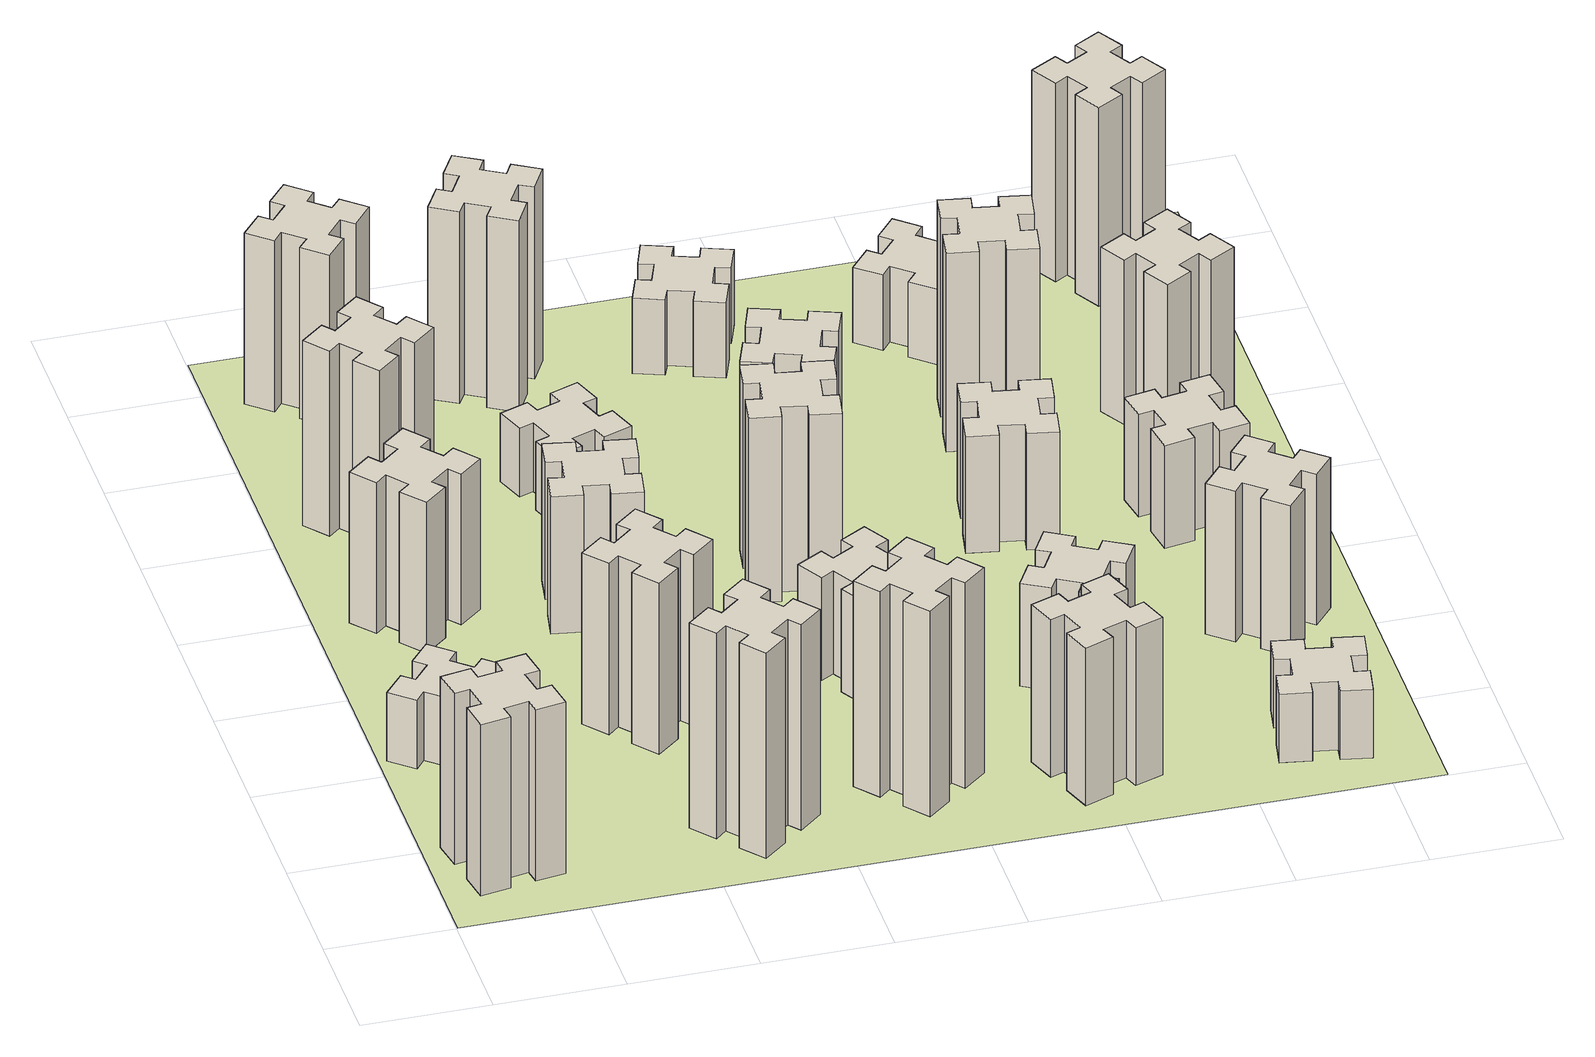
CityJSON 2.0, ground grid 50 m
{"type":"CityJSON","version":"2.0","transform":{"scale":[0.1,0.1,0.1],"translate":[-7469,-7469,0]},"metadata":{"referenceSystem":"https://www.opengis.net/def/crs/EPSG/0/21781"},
"CityObjects":{
"building1":{"type":"Building","attributes":{"class":"1000","function":"1000","usage":"1000","yearOfConstruction":2016,"roofType":"1000","measuredHeight":75,"storeysAboveGround":30,"storeysBelowGround":0},"geometry":[{"type":"Solid","lod":"1","boundaries":[[[[0,1,2,3,4,5,6,7,8,9,10,11,12,13,14,15,16,17,18,19]],[[17,16,20,21]],[[16,15,22,20]],[[15,14,23,22]],[[14,13,24,23]],[[13,12,25,24]],[[12,11,26,25]],[[11,10,27,26]],[[10,9,28,27]],[[9,8,29,28]],[[8,7,30,29]],[[7,6,31,30]],[[6,5,32,31]],[[5,4,33,32]],[[4,3,34,33]],[[3,2,35,34]],[[2,1,36,35]],[[1,0,37,36]],[[0,19,38,37]],[[19,18,39,38]],[[18,17,21,39]],[[24,25,26,27,28,29,30,31,32,33,34,35,36,37,38,39,21,20,22,23]]]]}]},
"building2":{"type":"Building","attributes":{"class":"1000","function":"1000","usage":"1000","yearOfConstruction":2016,"roofType":"1000","measuredHeight":30,"storeysAboveGround":30,"storeysBelowGround":0},"geometry":[{"type":"Solid","lod":"1","boundaries":[[[[40,41,42,43,44,45,46,47,48,49,50,51,52,53,54,55,56,57,58,59]],[[57,56,60,61]],[[56,55,62,60]],[[55,54,63,62]],[[54,53,64,63]],[[53,52,65,64]],[[52,51,66,65]],[[51,50,67,66]],[[50,49,68,67]],[[49,48,69,68]],[[48,47,70,69]],[[47,46,71,70]],[[46,45,72,71]],[[45,44,73,72]],[[44,43,74,73]],[[43,42,75,74]],[[42,41,76,75]],[[41,40,77,76]],[[40,59,78,77]],[[59,58,79,78]],[[58,57,61,79]],[[64,65,66,67,68,69,70,71,72,73,74,75,76,77,78,79,61,60,62,63]]]]}]},
"building3":{"type":"Building","attributes":{"class":"1000","function":"1000","usage":"1000","yearOfConstruction":2016,"roofType":"1000","measuredHeight":66,"storeysAboveGround":30,"storeysBelowGround":0},"geometry":[{"type":"Solid","lod":"1","boundaries":[[[[80,81,82,83,84,85,86,87,88,89,90,91,92,93,94,95,96,97,98,99]],[[97,96,100,101]],[[96,95,102,100]],[[95,94,103,102]],[[94,93,104,103]],[[93,92,105,104]],[[92,91,106,105]],[[91,90,107,106]],[[90,89,108,107]],[[89,88,109,108]],[[88,87,110,109]],[[87,86,111,110]],[[86,85,112,111]],[[85,84,113,112]],[[84,83,114,113]],[[83,82,115,114]],[[82,81,116,115]],[[81,80,117,116]],[[80,99,118,117]],[[99,98,119,118]],[[98,97,101,119]],[[104,105,106,107,108,109,110,111,112,113,114,115,116,117,118,119,101,100,102,103]]]]}]},
"building4":{"type":"Building","attributes":{"class":"1000","function":"1000","usage":"1000","yearOfConstruction":2016,"roofType":"1000","measuredHeight":81,"storeysAboveGround":30,"storeysBelowGround":0},"geometry":[{"type":"Solid","lod":"1","boundaries":[[[[120,121,122,123,124,125,126,127,128,129,130,131,132,133,134,135,136,137,138,139]],[[137,136,140,141]],[[136,135,142,140]],[[135,134,143,142]],[[134,133,144,143]],[[133,132,145,144]],[[132,131,146,145]],[[131,130,147,146]],[[130,129,148,147]],[[129,128,149,148]],[[128,127,150,149]],[[127,126,151,150]],[[126,125,152,151]],[[125,124,153,152]],[[124,123,154,153]],[[123,122,155,154]],[[122,121,156,155]],[[121,120,157,156]],[[120,139,158,157]],[[139,138,159,158]],[[138,137,141,159]],[[144,145,146,147,148,149,150,151,152,153,154,155,156,157,158,159,141,140,142,143]]]]}]},
"building5":{"type":"Building","attributes":{"class":"1000","function":"1000","usage":"1000","yearOfConstruction":2016,"roofType":"1000","measuredHeight":90,"storeysAboveGround":30,"storeysBelowGround":0},"geometry":[{"type":"Solid","lod":"1","boundaries":[[[[160,161,162,163,164,165,166,167,168,169,170,171,172,173,174,175,176,177,178,179]],[[177,176,180,181]],[[176,175,182,180]],[[175,174,183,182]],[[174,173,184,183]],[[173,172,185,184]],[[172,171,186,185]],[[171,170,187,186]],[[170,169,188,187]],[[169,168,189,188]],[[168,167,190,189]],[[167,166,191,190]],[[166,165,192,191]],[[165,164,193,192]],[[164,163,194,193]],[[163,162,195,194]],[[162,161,196,195]],[[161,160,197,196]],[[160,179,198,197]],[[179,178,199,198]],[[178,177,181,199]],[[184,185,186,187,188,189,190,191,192,193,194,195,196,197,198,199,181,180,182,183]]]]}]},
"building6":{"type":"Building","attributes":{"class":"1000","function":"1000","usage":"1000","yearOfConstruction":2016,"roofType":"1000","measuredHeight":75,"storeysAboveGround":30,"storeysBelowGround":0},"geometry":[{"type":"Solid","lod":"1","boundaries":[[[[200,201,202,203,204,205,206,207,208,209,210,211,212,213,214,215,216,217,218,219]],[[217,216,220,221]],[[216,215,222,220]],[[215,214,223,222]],[[214,213,224,223]],[[213,212,225,224]],[[212,211,226,225]],[[211,210,227,226]],[[210,209,228,227]],[[209,208,229,228]],[[208,207,230,229]],[[207,206,231,230]],[[206,205,232,231]],[[205,204,233,232]],[[204,203,234,233]],[[203,202,235,234]],[[202,201,236,235]],[[201,200,237,236]],[[200,219,238,237]],[[219,218,239,238]],[[218,217,221,239]],[[224,225,226,227,228,229,230,231,232,233,234,235,236,237,238,239,221,220,222,223]]]]}]},
"building7":{"type":"Building","attributes":{"class":"1000","function":"1000","usage":"1000","yearOfConstruction":2016,"roofType":"1000","measuredHeight":75,"storeysAboveGround":30,"storeysBelowGround":0},"geometry":[{"type":"Solid","lod":"1","boundaries":[[[[240,241,242,243,244,245,246,247,248,249,250,251,252,253,254,255,256,257,258,259]],[[257,256,260,261]],[[256,255,262,260]],[[255,254,263,262]],[[254,253,264,263]],[[253,252,265,264]],[[252,251,266,265]],[[251,250,267,266]],[[250,249,268,267]],[[249,248,269,268]],[[248,247,270,269]],[[247,246,271,270]],[[246,245,272,271]],[[245,244,273,272]],[[244,243,274,273]],[[243,242,275,274]],[[242,241,276,275]],[[241,240,277,276]],[[240,259,278,277]],[[259,258,279,278]],[[258,257,261,279]],[[264,265,266,267,268,269,270,271,272,273,274,275,276,277,278,279,261,260,262,263]]]]}]},
"building8":{"type":"Building","attributes":{"class":"1000","function":"1000","usage":"1000","yearOfConstruction":2016,"roofType":"1000","measuredHeight":60,"storeysAboveGround":30,"storeysBelowGround":0},"geometry":[{"type":"Solid","lod":"1","boundaries":[[[[280,281,282,283,284,285,286,287,288,289,290,291,292,293,294,295,296,297,298,299]],[[297,296,300,301]],[[296,295,302,300]],[[295,294,303,302]],[[294,293,304,303]],[[293,292,305,304]],[[292,291,306,305]],[[291,290,307,306]],[[290,289,308,307]],[[289,288,309,308]],[[288,287,310,309]],[[287,286,311,310]],[[286,285,312,311]],[[285,284,313,312]],[[284,283,314,313]],[[283,282,315,314]],[[282,281,316,315]],[[281,280,317,316]],[[280,299,318,317]],[[299,298,319,318]],[[298,297,301,319]],[[304,305,306,307,308,309,310,311,312,313,314,315,316,317,318,319,301,300,302,303]]]]}]},
"building9":{"type":"Building","attributes":{"class":"1000","function":"1000","usage":"1000","yearOfConstruction":2016,"roofType":"1000","measuredHeight":30,"storeysAboveGround":30,"storeysBelowGround":0},"geometry":[{"type":"Solid","lod":"1","boundaries":[[[[320,321,322,323,324,325,326,327,328,329,330,331,332,333,334,335,336,337,338,339]],[[337,336,340,341]],[[336,335,342,340]],[[335,334,343,342]],[[334,333,344,343]],[[333,332,345,344]],[[332,331,346,345]],[[331,330,347,346]],[[330,329,348,347]],[[329,328,349,348]],[[328,327,350,349]],[[327,326,351,350]],[[326,325,352,351]],[[325,324,353,352]],[[324,323,354,353]],[[323,322,355,354]],[[322,321,356,355]],[[321,320,357,356]],[[320,339,358,357]],[[339,338,359,358]],[[338,337,341,359]],[[344,345,346,347,348,349,350,351,352,353,354,355,356,357,358,359,341,340,342,343]]]]}]},
"building10":{"type":"Building","attributes":{"class":"1000","function":"1000","usage":"1000","yearOfConstruction":2016,"roofType":"1000","measuredHeight":90,"storeysAboveGround":30,"storeysBelowGround":0},"geometry":[{"type":"Solid","lod":"1","boundaries":[[[[360,361,362,363,364,365,366,367,368,369,370,371,372,373,374,375,376,377,378,379]],[[377,376,380,381]],[[376,375,382,380]],[[375,374,383,382]],[[374,373,384,383]],[[373,372,385,384]],[[372,371,386,385]],[[371,370,387,386]],[[370,369,388,387]],[[369,368,389,388]],[[368,367,390,389]],[[367,366,391,390]],[[366,365,392,391]],[[365,364,393,392]],[[364,363,394,393]],[[363,362,395,394]],[[362,361,396,395]],[[361,360,397,396]],[[360,379,398,397]],[[379,378,399,398]],[[378,377,381,399]],[[384,385,386,387,388,389,390,391,392,393,394,395,396,397,398,399,381,380,382,383]]]]}]},
"building11":{"type":"Building","attributes":{"class":"1000","function":"1000","usage":"1000","yearOfConstruction":2016,"roofType":"1000","measuredHeight":84,"storeysAboveGround":30,"storeysBelowGround":0},"geometry":[{"type":"Solid","lod":"1","boundaries":[[[[400,401,402,403,404,405,406,407,408,409,410,411,412,413,414,415,416,417,418,419]],[[417,416,420,421]],[[416,415,422,420]],[[415,414,423,422]],[[414,413,424,423]],[[413,412,425,424]],[[412,411,426,425]],[[411,410,427,426]],[[410,409,428,427]],[[409,408,429,428]],[[408,407,430,429]],[[407,406,431,430]],[[406,405,432,431]],[[405,404,433,432]],[[404,403,434,433]],[[403,402,435,434]],[[402,401,436,435]],[[401,400,437,436]],[[400,419,438,437]],[[419,418,439,438]],[[418,417,421,439]],[[424,425,426,427,428,429,430,431,432,433,434,435,436,437,438,439,421,420,422,423]]]]}]},
"building12":{"type":"Building","attributes":{"class":"1000","function":"1000","usage":"1000","yearOfConstruction":2016,"roofType":"1000","measuredHeight":45,"storeysAboveGround":30,"storeysBelowGround":0},"geometry":[{"type":"Solid","lod":"1","boundaries":[[[[440,441,442,443,444,445,446,447,448,449,450,451,452,453,454,455,456,457,458,459]],[[457,456,460,461]],[[456,455,462,460]],[[455,454,463,462]],[[454,453,464,463]],[[453,452,465,464]],[[452,451,466,465]],[[451,450,467,466]],[[450,449,468,467]],[[449,448,469,468]],[[448,447,470,469]],[[447,446,471,470]],[[446,445,472,471]],[[445,444,473,472]],[[444,443,474,473]],[[443,442,475,474]],[[442,441,476,475]],[[441,440,477,476]],[[440,459,478,477]],[[459,458,479,478]],[[458,457,461,479]],[[464,465,466,467,468,469,470,471,472,473,474,475,476,477,478,479,461,460,462,463]]]]}]},
"building13":{"type":"Building","attributes":{"class":"1000","function":"1000","usage":"1000","yearOfConstruction":2016,"roofType":"1000","measuredHeight":81,"storeysAboveGround":30,"storeysBelowGround":0},"geometry":[{"type":"Solid","lod":"1","boundaries":[[[[480,481,482,483,484,485,486,487,488,489,490,491,492,493,494,495,496,497,498,499]],[[497,496,500,501]],[[496,495,502,500]],[[495,494,503,502]],[[494,493,504,503]],[[493,492,505,504]],[[492,491,506,505]],[[491,490,507,506]],[[490,489,508,507]],[[489,488,509,508]],[[488,487,510,509]],[[487,486,511,510]],[[486,485,512,511]],[[485,484,513,512]],[[484,483,514,513]],[[483,482,515,514]],[[482,481,516,515]],[[481,480,517,516]],[[480,499,518,517]],[[499,498,519,518]],[[498,497,501,519]],[[504,505,506,507,508,509,510,511,512,513,514,515,516,517,518,519,501,500,502,503]]]]}]},
"building14":{"type":"Building","attributes":{"class":"1000","function":"1000","usage":"1000","yearOfConstruction":2016,"roofType":"1000","measuredHeight":69,"storeysAboveGround":30,"storeysBelowGround":0},"geometry":[{"type":"Solid","lod":"1","boundaries":[[[[520,521,522,523,524,525,526,527,528,529,530,531,532,533,534,535,536,537,538,539]],[[537,536,540,541]],[[536,535,542,540]],[[535,534,543,542]],[[534,533,544,543]],[[533,532,545,544]],[[532,531,546,545]],[[531,530,547,546]],[[530,529,548,547]],[[529,528,549,548]],[[528,527,550,549]],[[527,526,551,550]],[[526,525,552,551]],[[525,524,553,552]],[[524,523,554,553]],[[523,522,555,554]],[[522,521,556,555]],[[521,520,557,556]],[[520,539,558,557]],[[539,538,559,558]],[[538,537,541,559]],[[544,545,546,547,548,549,550,551,552,553,554,555,556,557,558,559,541,540,542,543]]]]}]},
"building15":{"type":"Building","attributes":{"class":"1000","function":"1000","usage":"1000","yearOfConstruction":2016,"roofType":"1000","measuredHeight":51,"storeysAboveGround":30,"storeysBelowGround":0},"geometry":[{"type":"Solid","lod":"1","boundaries":[[[[560,561,562,563,564,565,566,567,568,569,570,571,572,573,574,575,576,577,578,579]],[[577,576,580,581]],[[576,575,582,580]],[[575,574,583,582]],[[574,573,584,583]],[[573,572,585,584]],[[572,571,586,585]],[[571,570,587,586]],[[570,569,588,587]],[[569,568,589,588]],[[568,567,590,589]],[[567,566,591,590]],[[566,565,592,591]],[[565,564,593,592]],[[564,563,594,593]],[[563,562,595,594]],[[562,561,596,595]],[[561,560,597,596]],[[560,579,598,597]],[[579,578,599,598]],[[578,577,581,599]],[[584,585,586,587,588,589,590,591,592,593,594,595,596,597,598,599,581,580,582,583]]]]}]},
"building16":{"type":"Building","attributes":{"class":"1000","function":"1000","usage":"1000","yearOfConstruction":2016,"roofType":"1000","measuredHeight":33,"storeysAboveGround":30,"storeysBelowGround":0},"geometry":[{"type":"Solid","lod":"1","boundaries":[[[[600,601,602,603,604,605,606,607,608,609,610,611,612,613,614,615,616,617,618,619]],[[617,616,620,621]],[[616,615,622,620]],[[615,614,623,622]],[[614,613,624,623]],[[613,612,625,624]],[[612,611,626,625]],[[611,610,627,626]],[[610,609,628,627]],[[609,608,629,628]],[[608,607,630,629]],[[607,606,631,630]],[[606,605,632,631]],[[605,604,633,632]],[[604,603,634,633]],[[603,602,635,634]],[[602,601,636,635]],[[601,600,637,636]],[[600,619,638,637]],[[619,618,639,638]],[[618,617,621,639]],[[624,625,626,627,628,629,630,631,632,633,634,635,636,637,638,639,621,620,622,623]]]]}]},
"building17":{"type":"Building","attributes":{"class":"1000","function":"1000","usage":"1000","yearOfConstruction":2016,"roofType":"1000","measuredHeight":45,"storeysAboveGround":30,"storeysBelowGround":0},"geometry":[{"type":"Solid","lod":"1","boundaries":[[[[640,641,642,643,644,645,646,647,648,649,650,651,652,653,654,655,656,657,658,659]],[[657,656,660,661]],[[656,655,662,660]],[[655,654,663,662]],[[654,653,664,663]],[[653,652,665,664]],[[652,651,666,665]],[[651,650,667,666]],[[650,649,668,667]],[[649,648,669,668]],[[648,647,670,669]],[[647,646,671,670]],[[646,645,672,671]],[[645,644,673,672]],[[644,643,674,673]],[[643,642,675,674]],[[642,641,676,675]],[[641,640,677,676]],[[640,659,678,677]],[[659,658,679,678]],[[658,657,661,679]],[[664,665,666,667,668,669,670,671,672,673,674,675,676,677,678,679,661,660,662,663]]]]}]},
"building18":{"type":"Building","attributes":{"class":"1000","function":"1000","usage":"1000","yearOfConstruction":2016,"roofType":"1000","measuredHeight":51,"storeysAboveGround":30,"storeysBelowGround":0},"geometry":[{"type":"Solid","lod":"1","boundaries":[[[[680,681,682,683,684,685,686,687,688,689,690,691,692,693,694,695,696,697,698,699]],[[697,696,700,701]],[[696,695,702,700]],[[695,694,703,702]],[[694,693,704,703]],[[693,692,705,704]],[[692,691,706,705]],[[691,690,707,706]],[[690,689,708,707]],[[689,688,709,708]],[[688,687,710,709]],[[687,686,711,710]],[[686,685,712,711]],[[685,684,713,712]],[[684,683,714,713]],[[683,682,715,714]],[[682,681,716,715]],[[681,680,717,716]],[[680,699,718,717]],[[699,698,719,718]],[[698,697,701,719]],[[704,705,706,707,708,709,710,711,712,713,714,715,716,717,718,719,701,700,702,703]]]]}]},
"building19":{"type":"Building","attributes":{"class":"1000","function":"1000","usage":"1000","yearOfConstruction":2016,"roofType":"1000","measuredHeight":30,"storeysAboveGround":30,"storeysBelowGround":0},"geometry":[{"type":"Solid","lod":"1","boundaries":[[[[720,721,722,723,724,725,726,727,728,729,730,731,732,733,734,735,736,737,738,739]],[[737,736,740,741]],[[736,735,742,740]],[[735,734,743,742]],[[734,733,744,743]],[[733,732,745,744]],[[732,731,746,745]],[[731,730,747,746]],[[730,729,748,747]],[[729,728,749,748]],[[728,727,750,749]],[[727,726,751,750]],[[726,725,752,751]],[[725,724,753,752]],[[724,723,754,753]],[[723,722,755,754]],[[722,721,756,755]],[[721,720,757,756]],[[720,739,758,757]],[[739,738,759,758]],[[738,737,741,759]],[[744,745,746,747,748,749,750,751,752,753,754,755,756,757,758,759,741,740,742,743]]]]}]},
"building20":{"type":"Building","attributes":{"class":"1000","function":"1000","usage":"1000","yearOfConstruction":2016,"roofType":"1000","measuredHeight":87,"storeysAboveGround":30,"storeysBelowGround":0},"geometry":[{"type":"Solid","lod":"1","boundaries":[[[[760,761,762,763,764,765,766,767,768,769,770,771,772,773,774,775,776,777,778,779]],[[777,776,780,781]],[[776,775,782,780]],[[775,774,783,782]],[[774,773,784,783]],[[773,772,785,784]],[[772,771,786,785]],[[771,770,787,786]],[[770,769,788,787]],[[769,768,789,788]],[[768,767,790,789]],[[767,766,791,790]],[[766,765,792,791]],[[765,764,793,792]],[[764,763,794,793]],[[763,762,795,794]],[[762,761,796,795]],[[761,760,797,796]],[[760,779,798,797]],[[779,778,799,798]],[[778,777,781,799]],[[784,785,786,787,788,789,790,791,792,793,794,795,796,797,798,799,781,780,782,783]]]]}]},
"building21":{"type":"Building","attributes":{"class":"1000","function":"1000","usage":"1000","yearOfConstruction":2016,"roofType":"1000","measuredHeight":33,"storeysAboveGround":30,"storeysBelowGround":0},"geometry":[{"type":"Solid","lod":"1","boundaries":[[[[800,801,802,803,804,805,806,807,808,809,810,811,812,813,814,815,816,817,818,819]],[[817,816,820,821]],[[816,815,822,820]],[[815,814,823,822]],[[814,813,824,823]],[[813,812,825,824]],[[812,811,826,825]],[[811,810,827,826]],[[810,809,828,827]],[[809,808,829,828]],[[808,807,830,829]],[[807,806,831,830]],[[806,805,832,831]],[[805,804,833,832]],[[804,803,834,833]],[[803,802,835,834]],[[802,801,836,835]],[[801,800,837,836]],[[800,819,838,837]],[[819,818,839,838]],[[818,817,821,839]],[[824,825,826,827,828,829,830,831,832,833,834,835,836,837,838,839,821,820,822,823]]]]}]},
"building22":{"type":"Building","attributes":{"class":"1000","function":"1000","usage":"1000","yearOfConstruction":2016,"roofType":"1000","measuredHeight":66,"storeysAboveGround":30,"storeysBelowGround":0},"geometry":[{"type":"Solid","lod":"1","boundaries":[[[[840,841,842,843,844,845,846,847,848,849,850,851,852,853,854,855,856,857,858,859]],[[857,856,860,861]],[[856,855,862,860]],[[855,854,863,862]],[[854,853,864,863]],[[853,852,865,864]],[[852,851,866,865]],[[851,850,867,866]],[[850,849,868,867]],[[849,848,869,868]],[[848,847,870,869]],[[847,846,871,870]],[[846,845,872,871]],[[845,844,873,872]],[[844,843,874,873]],[[843,842,875,874]],[[842,841,876,875]],[[841,840,877,876]],[[840,859,878,877]],[[859,858,879,878]],[[858,857,861,879]],[[864,865,866,867,868,869,870,871,872,873,874,875,876,877,878,879,861,860,862,863]]]]}]},
"building23":{"type":"Building","attributes":{"class":"1000","function":"1000","usage":"1000","yearOfConstruction":2016,"roofType":"1000","measuredHeight":45,"storeysAboveGround":30,"storeysBelowGround":0},"geometry":[{"type":"Solid","lod":"1","boundaries":[[[[880,881,882,883,884,885,886,887,888,889,890,891,892,893,894,895,896,897,898,899]],[[897,896,900,901]],[[896,895,902,900]],[[895,894,903,902]],[[894,893,904,903]],[[893,892,905,904]],[[892,891,906,905]],[[891,890,907,906]],[[890,889,908,907]],[[889,888,909,908]],[[888,887,910,909]],[[887,886,911,910]],[[886,885,912,911]],[[885,884,913,912]],[[884,883,914,913]],[[883,882,915,914]],[[882,881,916,915]],[[881,880,917,916]],[[880,899,918,917]],[[899,898,919,918]],[[898,897,901,919]],[[904,905,906,907,908,909,910,911,912,913,914,915,916,917,918,919,901,900,902,903]]]]}]},
"building24":{"type":"Building","attributes":{"class":"1000","function":"1000","usage":"1000","yearOfConstruction":2016,"roofType":"1000","measuredHeight":72,"storeysAboveGround":30,"storeysBelowGround":0},"geometry":[{"type":"Solid","lod":"1","boundaries":[[[[920,921,922,923,924,925,926,927,928,929,930,931,932,933,934,935,936,937,938,939]],[[937,936,940,941]],[[936,935,942,940]],[[935,934,943,942]],[[934,933,944,943]],[[933,932,945,944]],[[932,931,946,945]],[[931,930,947,946]],[[930,929,948,947]],[[929,928,949,948]],[[928,927,950,949]],[[927,926,951,950]],[[926,925,952,951]],[[925,924,953,952]],[[924,923,954,953]],[[923,922,955,954]],[[922,921,956,955]],[[921,920,957,956]],[[920,939,958,957]],[[939,938,959,958]],[[938,937,941,959]],[[944,945,946,947,948,949,950,951,952,953,954,955,956,957,958,959,941,940,942,943]]]]}]},
"building25":{"type":"Building","attributes":{"class":"1000","function":"1000","usage":"1000","yearOfConstruction":2016,"roofType":"1000","measuredHeight":87,"storeysAboveGround":30,"storeysBelowGround":0},"geometry":[{"type":"Solid","lod":"1","boundaries":[[[[960,961,962,963,964,965,966,967,968,969,970,971,972,973,974,975,976,977,978,979]],[[977,976,980,981]],[[976,975,982,980]],[[975,974,983,982]],[[974,973,984,983]],[[973,972,985,984]],[[972,971,986,985]],[[971,970,987,986]],[[970,969,988,987]],[[969,968,989,988]],[[968,967,990,989]],[[967,966,991,990]],[[966,965,992,991]],[[965,964,993,992]],[[964,963,994,993]],[[963,962,995,994]],[[962,961,996,995]],[[961,960,997,996]],[[960,979,998,997]],[[979,978,999,998]],[[978,977,981,999]],[[984,985,986,987,988,989,990,991,992,993,994,995,996,997,998,999,981,980,982,983]]]]}]},
"landuse1":{"type":"LandUse","attributes":{"name":"plot1","function":"1010"},"geometry":[{"type":"MultiSurface","lod":"1","boundaries":[[[1000,1001,1002,1003]]]}]}
},
"vertices":[
[305,492,0],[207,475,0],[197,534,0],[78,513,0],[99,395,0],[158,405,0],[176,307,0],[117,297,0],[137,178,0],[256,199,0],[245,258,0],[344,276,0],[354,217,0],[472,237,0],[451,356,0],[392,345,0],[375,444,0],[434,454,0],[413,572,0],[295,551,0],[375,444,750],[434,454,750],[392,345,750],[451,356,750],[472,237,750],[354,217,750],[344,276,750],[245,258,750],[256,199,750],[137,178,750],[117,297,750],[176,307,750],[158,405,750],[99,395,750],[78,513,750],[197,534,750],[207,475,750],[305,492,750],[295,551,750],[413,572,750],
[223,1224,0],[159,1148,0],[113,1186,0],[36,1094,0],[128,1017,0],[166,1063,0],[243,999,0],[204,953,0],[296,876,0],[373,968,0],[327,1006,0],[392,1083,0],[438,1044,0],[515,1136,0],[423,1213,0],[384,1167,0],[308,1232,0],[346,1278,0],[254,1355,0],[177,1263,0],[308,1232,300],[346,1278,300],[384,1167,300],[423,1213,300],[515,1136,300],[438,1044,300],[392,1083,300],[327,1006,300],[373,968,300],[296,876,300],[204,953,300],[243,999,300],[166,1063,300],[128,1017,300],[36,1094,300],[113,1186,300],[159,1148,300],[223,1224,300],[177,1263,300],[254,1355,300],
[492,1988,0],[427,2064,0],[473,2103,0],[396,2195,0],[304,2118,0],[343,2072,0],[266,2007,0],[228,2053,0],[136,1976,0],[213,1884,0],[259,1923,0],[323,1846,0],[277,1808,0],[354,1716,0],[446,1793,0],[408,1839,0],[484,1903,0],[523,1857,0],[615,1934,0],[538,2026,0],[484,1903,660],[523,1857,660],[408,1839,660],[446,1793,660],[354,1716,660],[277,1808,660],[323,1846,660],[259,1923,660],[213,1884,660],[136,1976,660],[228,2053,660],[266,2007,660],[343,2072,660],[304,2118,660],[396,2195,660],[473,2103,660],[427,2064,660],[492,1988,660],[538,2026,660],[615,1934,660],
[343,2712,0],[266,2647,0],[228,2693,0],[136,2616,0],[213,2524,0],[259,2563,0],[323,2486,0],[277,2448,0],[354,2356,0],[446,2433,0],[408,2479,0],[484,2543,0],[523,2497,0],[615,2574,0],[538,2666,0],[492,2628,0],[427,2704,0],[473,2743,0],[396,2835,0],[304,2758,0],[427,2704,810],[473,2743,810],[492,2628,810],[538,2666,810],[615,2574,810],[523,2497,810],[484,2543,810],[408,2479,810],[446,2433,810],[354,2356,810],[277,2448,810],[323,2486,810],[259,2563,810],[213,2524,810],[136,2616,810],[228,2693,810],[266,2647,810],[343,2712,810],[304,2758,810],[396,2835,810],
[1099,343,0],[1163,266,0],[1117,228,0],[1194,136,0],[1286,213,0],[1248,259,0],[1324,323,0],[1363,277,0],[1455,354,0],[1378,446,0],[1332,408,0],[1267,484,0],[1313,523,0],[1236,615,0],[1144,538,0],[1183,492,0],[1106,427,0],[1068,473,0],[976,396,0],[1053,304,0],[1106,427,900],[1068,473,900],[1183,492,900],[1144,538,900],[1236,615,900],[1313,523,900],[1267,484,900],[1332,408,900],[1378,446,900],[1455,354,900],[1363,277,900],[1324,323,900],[1248,259,900],[1286,213,900],[1194,136,900],[1117,228,900],[1163,266,900],[1099,343,900],[1053,304,900],[976,396,900],
[1132,1148,0],[1067,1224,0],[1113,1263,0],[1036,1355,0],[944,1278,0],[983,1232,0],[906,1167,0],[868,1213,0],[776,1136,0],[853,1044,0],[899,1083,0],[963,1006,0],[917,968,0],[994,876,0],[1086,953,0],[1048,999,0],[1124,1063,0],[1163,1017,0],[1255,1094,0],[1178,1186,0],[1124,1063,750],[1163,1017,750],[1048,999,750],[1086,953,750],[994,876,750],[917,968,750],[963,1006,750],[899,1083,750],[853,1044,750],[776,1136,750],[868,1213,750],[906,1167,750],[983,1232,750],[944,1278,750],[1036,1355,750],[1113,1263,750],[1067,1224,750],[1132,1148,750],[1178,1186,750],[1255,1094,750],
[484,3487,0],[408,3552,0],[446,3598,0],[354,3675,0],[277,3583,0],[323,3544,0],[259,3468,0],[213,3506,0],[136,3414,0],[228,3337,0],[266,3383,0],[343,3319,0],[304,3273,0],[396,3196,0],[473,3288,0],[427,3326,0],[492,3403,0],[538,3364,0],[615,3456,0],[523,3533,0],[492,3403,750],[538,3364,750],[427,3326,750],[473,3288,750],[396,3196,750],[304,3273,750],[343,3319,750],[266,3383,750],[228,3337,750],[136,3414,750],[213,3506,750],[259,3468,750],[323,3544,750],[277,3583,750],[354,3675,750],[446,3598,750],[408,3552,750],[484,3487,750],[523,3533,750],[615,3456,750],
[1084,1955,0],[985,1972,0],[996,2031,0],[877,2052,0],[857,1934,0],[916,1924,0],[898,1825,0],[839,1836,0],[818,1717,0],[937,1697,0],[947,1756,0],[1045,1738,0],[1035,1679,0],[1153,1658,0],[1174,1777,0],[1115,1787,0],[1132,1885,0],[1191,1875,0],[1212,1993,0],[1094,2014,0],[1132,1885,600],[1191,1875,600],[1115,1787,600],[1174,1777,600],[1153,1658,600],[1035,1679,600],[1045,1738,600],[947,1756,600],[937,1697,600],[818,1717,600],[839,1836,600],[898,1825,600],[916,1924,600],[857,1934,600],[877,2052,600],[996,2031,600],[985,1972,600],[1084,1955,600],[1094,2014,600],[1212,1993,600],
[1106,2475,0],[1200,2509,0],[1220,2453,0],[1333,2494,0],[1292,2607,0],[1236,2586,0],[1202,2680,0],[1258,2700,0],[1217,2813,0],[1104,2772,0],[1125,2716,0],[1031,2682,0],[1010,2738,0],[897,2697,0],[939,2584,0],[995,2605,0],[1029,2511,0],[973,2490,0],[1014,2377,0],[1127,2419,0],[1029,2511,300],[973,2490,300],[995,2605,300],[939,2584,300],[897,2697,300],[1010,2738,300],[1031,2682,300],[1125,2716,300],[1104,2772,300],[1217,2813,300],[1258,2700,300],[1202,2680,300],[1236,2586,300],[1292,2607,300],[1333,2494,300],[1220,2453,300],[1200,2509,300],[1106,2475,300],[1127,2419,300],[1014,2377,300],
[1823,592,0],[1746,527,0],[1708,573,0],[1616,496,0],[1693,404,0],[1739,443,0],[1803,366,0],[1757,328,0],[1834,236,0],[1926,313,0],[1888,359,0],[1964,423,0],[2003,377,0],[2095,454,0],[2018,546,0],[1972,508,0],[1907,584,0],[1953,623,0],[1876,715,0],[1784,638,0],[1907,584,900],[1953,623,900],[1972,508,900],[2018,546,900],[2095,454,900],[2003,377,900],[1964,423,900],[1888,359,900],[1926,313,900],[1834,236,900],[1757,328,900],[1803,366,900],[1739,443,900],[1693,404,900],[1616,496,900],[1708,573,900],[1746,527,900],[1823,592,900],[1784,638,900],[1876,715,900],
[917,3265,0],[1004,3215,0],[974,3163,0],[1078,3103,0],[1138,3207,0],[1086,3237,0],[1136,3324,0],[1188,3294,0],[1248,3398,0],[1144,3458,0],[1114,3406,0],[1027,3456,0],[1057,3508,0],[953,3568,0],[893,3464,0],[945,3434,0],[895,3347,0],[843,3377,0],[783,3273,0],[887,3213,0],[895,3347,840],[843,3377,840],[945,3434,840],[893,3464,840],[953,3568,840],[1057,3508,840],[1027,3456,840],[1114,3406,840],[1144,3458,840],[1248,3398,840],[1188,3294,840],[1136,3324,840],[1086,3237,840],[1138,3207,840],[1078,3103,840],[974,3163,840],[1004,3215,840],[917,3265,840],[887,3213,840],[783,3273,840],
[1735,1204,0],[1785,1117,0],[1733,1087,0],[1793,983,0],[1897,1043,0],[1867,1095,0],[1954,1145,0],[1984,1093,0],[2088,1153,0],[2028,1257,0],[1976,1227,0],[1926,1314,0],[1978,1344,0],[1918,1448,0],[1814,1388,0],[1844,1336,0],[1757,1286,0],[1727,1338,0],[1623,1278,0],[1683,1174,0],[1757,1286,450],[1727,1338,450],[1844,1336,450],[1814,1388,450],[1918,1448,450],[1978,1344,450],[1926,1314,450],[1976,1227,450],[2028,1257,450],[2088,1153,450],[1984,1093,450],[1954,1145,450],[1867,1095,450],[1897,1043,450],[1793,983,450],[1733,1087,450],[1785,1117,450],[1735,1204,450],[1683,1174,450],[1623,1278,450],
[1656,1924,0],[1638,1825,0],[1579,1836,0],[1558,1717,0],[1677,1697,0],[1687,1756,0],[1785,1738,0],[1775,1679,0],[1893,1658,0],[1914,1777,0],[1855,1787,0],[1872,1885,0],[1931,1875,0],[1952,1993,0],[1834,2014,0],[1824,1955,0],[1725,1972,0],[1736,2031,0],[1617,2052,0],[1597,1934,0],[1725,1972,810],[1736,2031,810],[1824,1955,810],[1834,2014,810],[1952,1993,810],[1931,1875,810],[1872,1885,810],[1855,1787,810],[1914,1777,810],[1893,1658,810],[1775,1679,810],[1785,1738,810],[1687,1756,810],[1677,1697,810],[1558,1717,810],[1579,1836,810],[1638,1825,810],[1656,1924,810],[1597,1934,810],[1617,2052,810],
[2616,366,0],[2582,460,0],[2638,480,0],[2597,593,0],[2484,552,0],[2505,496,0],[2411,462,0],[2390,518,0],[2277,477,0],[2319,364,0],[2375,385,0],[2409,291,0],[2353,270,0],[2394,157,0],[2507,199,0],[2486,255,0],[2580,289,0],[2600,233,0],[2713,274,0],[2672,387,0],[2580,289,690],[2600,233,690],[2486,255,690],[2507,199,690],[2394,157,690],[2353,270,690],[2409,291,690],[2375,385,690],[2319,364,690],[2277,477,690],[2390,518,690],[2411,462,690],[2505,496,690],[2484,552,690],[2597,593,690],[2638,480,690],[2582,460,690],[2616,366,690],[2672,387,690],[2713,274,690],
[2040,2682,0],[1946,2716,0],[1967,2772,0],[1854,2813,0],[1813,2700,0],[1869,2680,0],[1835,2586,0],[1779,2607,0],[1737,2494,0],[1850,2453,0],[1871,2509,0],[1965,2475,0],[1944,2419,0],[2057,2377,0],[2098,2490,0],[2042,2511,0],[2076,2605,0],[2132,2584,0],[2173,2697,0],[2060,2738,0],[2076,2605,510],[2132,2584,510],[2042,2511,510],[2098,2490,510],[2057,2377,510],[1944,2419,510],[1965,2475,510],[1871,2509,510],[1850,2453,510],[1737,2494,510],[1779,2607,510],[1835,2586,510],[1869,2680,510],[1813,2700,510],[1854,2813,510],[1967,2772,510],[1946,2716,510],[2040,2682,510],[2060,2738,510],[2173,2697,510],
[1671,3249,0],[1765,3215,0],[1744,3159,0],[1857,3117,0],[1898,3230,0],[1842,3251,0],[1876,3345,0],[1932,3324,0],[1973,3437,0],[1860,3478,0],[1840,3422,0],[1746,3456,0],[1767,3512,0],[1654,3553,0],[1613,3440,0],[1669,3420,0],[1635,3326,0],[1579,3347,0],[1537,3234,0],[1650,3193,0],[1635,3326,330],[1579,3347,330],[1669,3420,330],[1613,3440,330],[1654,3553,330],[1767,3512,330],[1746,3456,330],[1840,3422,330],[1860,3478,330],[1973,3437,330],[1932,3324,330],[1876,3345,330],[1842,3251,330],[1898,3230,330],[1857,3117,330],[1744,3159,330],[1765,3215,330],[1671,3249,330],[1650,3193,330],[1537,3234,330],
[2525,1114,0],[2475,1027,0],[2423,1057,0],[2363,953,0],[2467,893,0],[2497,945,0],[2584,895,0],[2554,843,0],[2658,783,0],[2718,887,0],[2666,917,0],[2716,1004,0],[2768,974,0],[2828,1078,0],[2724,1138,0],[2694,1086,0],[2607,1136,0],[2637,1188,0],[2533,1248,0],[2473,1144,0],[2607,1136,450],[2637,1188,450],[2694,1086,450],[2724,1138,450],[2828,1078,450],[2768,974,450],[2716,1004,450],[2666,917,450],[2718,887,450],[2658,783,450],[2554,843,450],[2584,895,450],[2497,945,450],[2467,893,450],[2363,953,450],[2423,1057,450],[2475,1027,450],[2525,1114,450],[2473,1144,450],[2533,1248,450],
[2695,1887,0],[2712,1985,0],[2771,1975,0],[2792,2093,0],[2674,2114,0],[2664,2055,0],[2565,2072,0],[2576,2131,0],[2457,2152,0],[2437,2034,0],[2496,2024,0],[2478,1925,0],[2419,1936,0],[2398,1817,0],[2517,1797,0],[2527,1856,0],[2625,1838,0],[2615,1779,0],[2733,1758,0],[2754,1877,0],[2625,1838,510],[2615,1779,510],[2527,1856,510],[2517,1797,510],[2398,1817,510],[2419,1936,510],[2478,1925,510],[2496,2024,510],[2437,2034,510],[2457,2152,510],[2576,2131,510],[2565,2072,510],[2664,2055,510],[2674,2114,510],[2792,2093,510],[2771,1975,510],[2712,1985,510],[2695,1887,510],[2754,1877,510],[2733,1758,510],
[3267,276,0],[3365,258,0],[3355,199,0],[3473,178,0],[3494,297,0],[3435,307,0],[3452,405,0],[3511,395,0],[3532,513,0],[3414,534,0],[3404,475,0],[3305,492,0],[3316,551,0],[3197,572,0],[3177,454,0],[3236,444,0],[3218,345,0],[3159,356,0],[3138,237,0],[3257,217,0],[3218,345,300],[3159,356,300],[3236,444,300],[3177,454,300],[3197,572,300],[3316,551,300],[3305,492,300],[3404,475,300],[3414,534,300],[3532,513,300],[3511,395,300],[3452,405,300],[3435,307,300],[3494,297,300],[3473,178,300],[3355,199,300],[3365,258,300],[3267,276,300],[3257,217,300],[3138,237,300],
[2627,2496,0],[2725,2478,0],[2715,2419,0],[2833,2398,0],[2854,2517,0],[2795,2527,0],[2812,2625,0],[2871,2615,0],[2892,2733,0],[2774,2754,0],[2764,2695,0],[2665,2712,0],[2676,2771,0],[2557,2792,0],[2537,2674,0],[2596,2664,0],[2578,2565,0],[2519,2576,0],[2498,2457,0],[2617,2437,0],[2578,2565,870],[2519,2576,870],[2596,2664,870],[2537,2674,870],[2557,2792,870],[2676,2771,870],[2665,2712,870],[2764,2695,870],[2774,2754,870],[2892,2733,870],[2871,2615,870],[2812,2625,870],[2795,2527,870],[2854,2517,870],[2833,2398,870],[2715,2419,870],[2725,2478,870],[2627,2496,870],[2617,2437,870],[2498,2457,870],
[2543,3344,0],[2479,3268,0],[2433,3306,0],[2356,3214,0],[2448,3137,0],[2486,3183,0],[2563,3119,0],[2524,3073,0],[2616,2996,0],[2693,3088,0],[2647,3126,0],[2712,3203,0],[2758,3164,0],[2835,3256,0],[2743,3333,0],[2704,3287,0],[2628,3352,0],[2666,3398,0],[2574,3475,0],[2497,3383,0],[2628,3352,330],[2666,3398,330],[2704,3287,330],[2743,3333,330],[2835,3256,330],[2758,3164,330],[2712,3203,330],[2647,3126,330],[2693,3088,330],[2616,2996,330],[2524,3073,330],[2563,3119,330],[2486,3183,330],[2448,3137,330],[2356,3214,330],[2433,3306,330],[2479,3268,330],[2543,3344,330],[2497,3383,330],[2574,3475,330],
[3387,1006,0],[3452,1083,0],[3498,1044,0],[3575,1136,0],[3483,1213,0],[3444,1167,0],[3368,1232,0],[3406,1278,0],[3314,1355,0],[3237,1263,0],[3283,1224,0],[3219,1148,0],[3173,1186,0],[3096,1094,0],[3188,1017,0],[3226,1063,0],[3303,999,0],[3264,953,0],[3356,876,0],[3433,968,0],[3303,999,660],[3264,953,660],[3226,1063,660],[3188,1017,660],[3096,1094,660],[3173,1186,660],[3219,1148,660],[3283,1224,660],[3237,1263,660],[3314,1355,660],[3406,1278,660],[3368,1232,660],[3444,1167,660],[3483,1213,660],[3575,1136,660],[3498,1044,660],[3452,1083,660],[3387,1006,660],[3433,968,660],[3356,876,660],
[3205,1738,0],[3304,1756,0],[3314,1697,0],[3432,1717,0],[3411,1836,0],[3352,1825,0],[3335,1924,0],[3394,1934,0],[3373,2052,0],[3255,2031,0],[3265,1972,0],[3167,1955,0],[3157,2014,0],[3038,1993,0],[3059,1875,0],[3118,1885,0],[3136,1787,0],[3077,1777,0],[3097,1658,0],[3216,1679,0],[3136,1787,450],[3077,1777,450],[3118,1885,450],[3059,1875,450],[3038,1993,450],[3157,2014,450],[3167,1955,450],[3265,1972,450],[3255,2031,450],[3373,2052,450],[3394,1934,450],[3335,1924,450],[3352,1825,450],[3411,1836,450],[3432,1717,450],[3314,1697,450],[3304,1756,450],[3205,1738,450],[3216,1679,450],[3097,1658,450],
[3456,2507,0],[3406,2594,0],[3458,2624,0],[3398,2728,0],[3294,2668,0],[3324,2616,0],[3237,2566,0],[3207,2618,0],[3103,2558,0],[3163,2454,0],[3215,2484,0],[3265,2397,0],[3213,2367,0],[3273,2263,0],[3377,2323,0],[3347,2375,0],[3434,2425,0],[3464,2373,0],[3568,2433,0],[3508,2537,0],[3434,2425,720],[3464,2373,720],[3347,2375,720],[3377,2323,720],[3273,2263,720],[3213,2367,720],[3265,2397,720],[3215,2484,720],[3163,2454,720],[3103,2558,720],[3207,2618,720],[3237,2566,720],[3324,2616,720],[3294,2668,720],[3398,2728,720],[3458,2624,720],[3406,2594,720],[3456,2507,720],[3508,2537,720],[3568,2433,720],
[3456,3447,0],[3406,3534,0],[3458,3564,0],[3398,3668,0],[3294,3608,0],[3324,3556,0],[3237,3506,0],[3207,3558,0],[3103,3498,0],[3163,3394,0],[3215,3424,0],[3265,3337,0],[3213,3307,0],[3273,3203,0],[3377,3263,0],[3347,3315,0],[3434,3365,0],[3464,3313,0],[3568,3373,0],[3508,3477,0],[3434,3365,870],[3464,3313,870],[3347,3315,870],[3377,3263,870],[3273,3203,870],[3213,3307,870],[3265,3337,870],[3215,3424,870],[3163,3394,870],[3103,3498,870],[3207,3558,870],[3237,3506,870],[3324,3556,870],[3294,3608,870],[3398,3668,870],[3458,3564,870],[3406,3534,870],[3456,3447,870],[3508,3477,870],[3568,3373,870],
[5,3705,0],[3705,3705,0],[3705,5,0],[5,5,0]
]}
